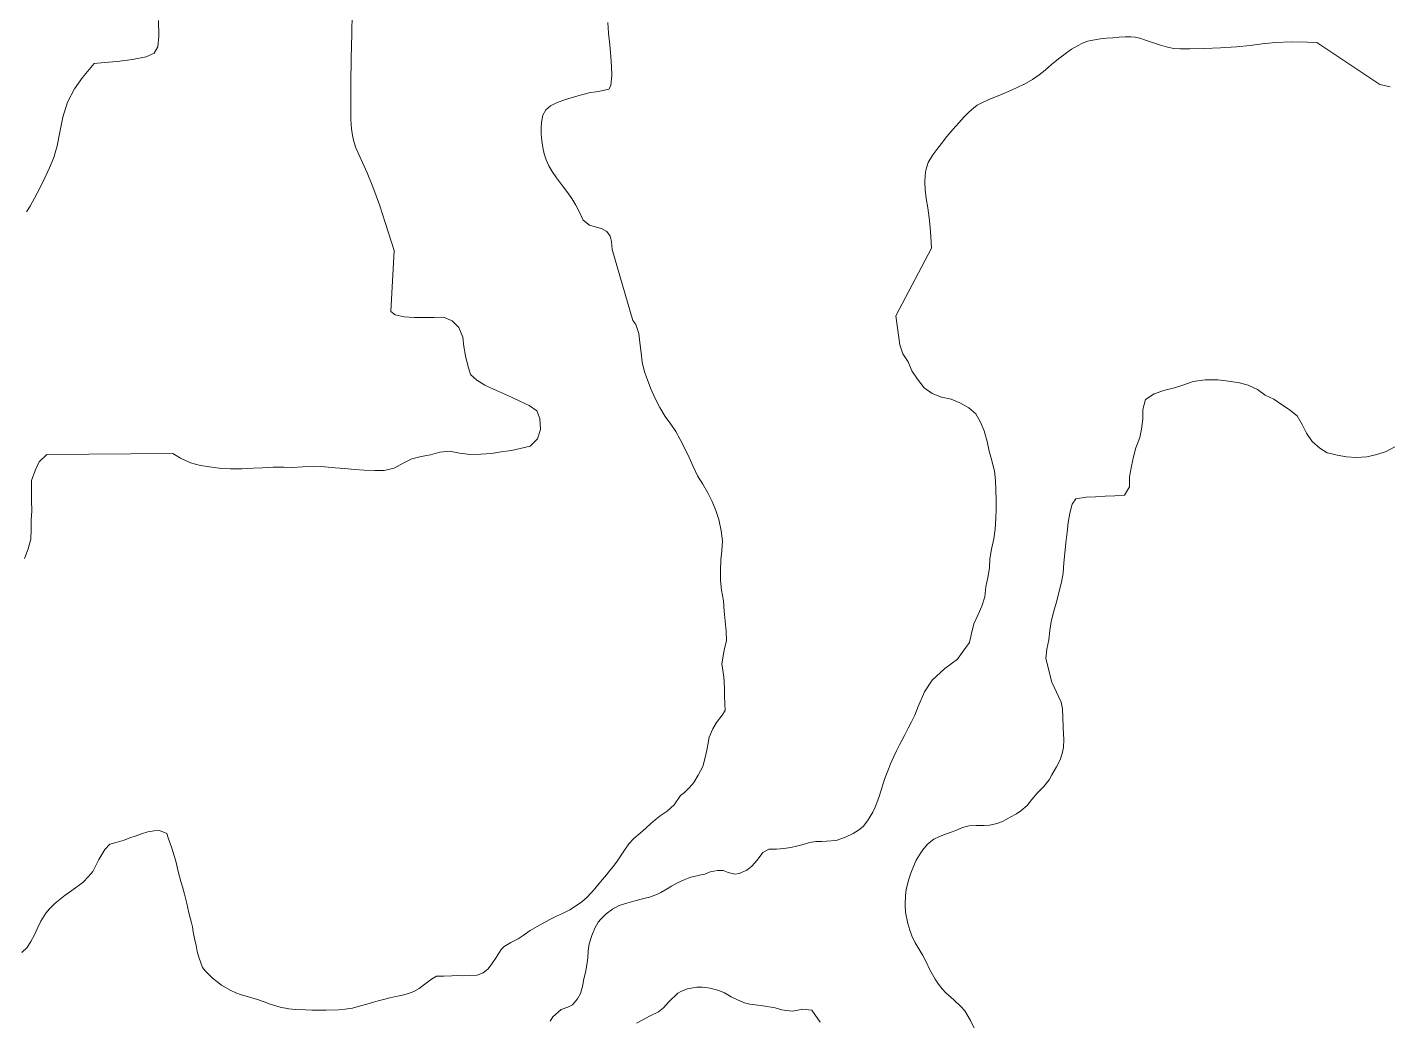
# Model space of a CAD drawing. Header units: kilometres. Extents: x 1172416 to 1173653, y 1051621 to 1052799.
# Drawn here: x 1172712.8 to 1173009.6, y 1051837.6 to 1052054.1 of the extents above; entities that cross this region are included whole.
import ezdxf

# ---------------------------------------------------------------- set-up
doc = ezdxf.new("R2010")
doc.units = ezdxf.units.KM
doc.header["$MEASUREMENT"] = 0
doc.layers.add('terreno', color=7, linetype='Continuous')

msp = doc.modelspace()

# ---------------------------------------------------------------- linework, layer by layer
at = {"layer": 'terreno', "lineweight": 0, "ltscale": 2090}
for points, elevation in [([(1172711.57407, 1051852.51806), (1172712.76499, 1051853.63164), (1172713.50819, 1051854.89816), (1172714.32725, 1051856.40904), (1172714.94926, 1051857.71401), (1172715.68478, 1051859.3435), (1172716.7827, 1051861.1027), (1172717.61239, 1051862.04759), (1172718.84193, 1051863.24334), (1172719.91598, 1051864.11237), (1172721.02984, 1051865.02258), (1172721.98702, 1051865.64704), (1172723.3015, 1051866.64219), (1172724.85422, 1051867.80344), (1172726.0824, 1051869.07921), (1172727.03033, 1051870.18866), (1172727.81059, 1051871.65736), (1172728.39433, 1051872.80013), (1172729.64541, 1051874.96606), (1172730.79396, 1051876.15944), (1172732.32104, 1051876.59253), (1172733.88814, 1051877.02681), (1172735.08987, 1051877.53539), (1172736.49596, 1051877.96592), (1172737.66025, 1051878.35233), (1172739.06515, 1051878.82386), (1172740.43419, 1051879.05221), (1172741.60516, 1051879.07462), (1172743.1521, 1051878.45773), (1172743.49458, 1051877.49526), (1172744.26502, 1051875.24768), (1172744.86679, 1051873.36034), (1172745.12708, 1051872.43649), (1172745.34737, 1051871.51145), (1172745.65552, 1051870.18379), (1172746.2226, 1051868.01327), (1172746.56802, 1051866.8478), (1172747.00348, 1051865.24071), (1172747.56799, 1051863.19119), (1172748.01032, 1051861.17911), (1172748.53739, 1051859.0084), (1172748.75669, 1051858.08336), (1172748.93853, 1051857.03614), (1172749.21044, 1051855.54631), (1172749.56253, 1051854.01784), (1172749.83051, 1051852.72999), (1172750.1761, 1051851.52552), (1172750.94754, 1051849.27794), (1172751.60927, 1051848.48194), (1172753.13352, 1051846.9359), (1172754.11803, 1051846.1874), (1172755.10155, 1051845.43891), (1172757.02193, 1051844.30372), (1172758.2057, 1051843.72115), (1172759.46573, 1051843.30095), (1172761.1733, 1051842.76782), (1172762.91849, 1051842.31686), (1172764.38408, 1051841.77959), (1172765.68665, 1051841.2396), (1172767.88077, 1051840.59469), (1172769.78658, 1051840.22748), (1172771.2443, 1051840.09422), (1172773.3868, 1051840.01411), (1172774.76115, 1051839.95947), (1172776.2551, 1051839.98838), (1172777.95224, 1051839.98124), (1172780.69918, 1051840.03394), (1172782.07076, 1051840.14129), (1172783.64061, 1051840.41356), (1172785.40951, 1051840.89277), (1172786.77598, 1051841.24212), (1172788.26207, 1051841.67501), (1172789.26555, 1051842.01768), (1172790.4324, 1051842.28208), (1172791.79868, 1051842.67243), (1172793.08653, 1051842.9394), (1172794.53537, 1051843.21013), (1172795.90184, 1051843.55946), (1172797.06477, 1051844.02588), (1172798.18374, 1051844.69409), (1172799.41859, 1051845.60686), (1172800.85051, 1051846.72556), (1172801.96968, 1051847.35277), (1172803.58565, 1051847.38423), (1172805.28142, 1051847.45708), (1172806.49239, 1051847.48068), (1172807.66454, 1051847.4631), (1172809.1185, 1051847.49084), (1172810.85427, 1051847.56486), (1172812.17799, 1051848.07501), (1172813.13242, 1051848.86148), (1172813.92092, 1051849.84619), (1172814.9418, 1051851.40101), (1172816.03874, 1051853.15919), (1172816.75372, 1051853.81954), (1172818.15076, 1051854.69506), (1172819.74999, 1051855.53351), (1172820.82778, 1051856.24154), (1172822.4229, 1051857.32198), (1172823.94093, 1051858.20007), (1172825.38034, 1051858.99577), (1172826.69895, 1051859.74791), (1172828.09873, 1051860.46243), (1172829.46108, 1051861.05377), (1172831.02269, 1051861.81104), (1172832.3001, 1051862.603), (1172833.65458, 1051863.59932), (1172834.80726, 1051864.55072), (1172835.67794, 1051865.49681), (1172836.5088, 1051866.4017), (1172837.73187, 1051867.91945), (1172839.03572, 1051869.48058), (1172839.78441, 1051870.42411), (1172840.5741, 1051871.36882), (1172841.36222, 1051872.43454), (1172842.6584, 1051874.35765), (1172843.91497, 1051876.20058), (1172844.98352, 1051877.3926), (1172846.33544, 1051878.50893), (1172847.60755, 1051879.58388), (1172848.59804, 1051880.57252), (1172849.63209, 1051881.44136), (1172850.70633, 1051882.27037), (1172852.22144, 1051883.34946), (1172853.81616, 1051884.72892), (1172855.18604, 1051886.71938), (1172856.02084, 1051887.42229), (1172857.13214, 1051888.4545), (1172858.04007, 1051889.56277), (1172859.01857, 1051891.19739), (1172860.03295, 1051893.07521), (1172860.48529, 1051894.7404), (1172860.93468, 1051896.60761), (1172861.15425, 1051897.78369), (1172861.44558, 1051899.44515), (1172862.17834, 1051901.23766), (1172862.99878, 1051902.66754), (1172864.26166, 1051904.22648), (1172864.88778, 1051905.28945), (1172864.86006, 1051906.74341), (1172864.74621, 1051908.43799), (1172864.71868, 1051909.85095), (1172864.68702, 1051911.50691), (1172864.62597, 1051912.5967), (1172864.17474, 1051915.45179), (1172864.66315, 1051918.39524), (1172865.15743, 1051920.50267), (1172865.128, 1051922.54367), (1172864.86402, 1051924.69759), (1172864.65677, 1051926.91176), (1172864.50724, 1051929.18422), (1172864.06546, 1051931.51132), (1172863.91774, 1051933.60878), (1172863.88549, 1051935.82477), (1172863.96997, 1051938.1013), (1172864.1738, 1051940.08738), (1172864.31781, 1051942.24718), (1172864.05384, 1051944.4021), (1172863.5515, 1051946.84393), (1172862.88006, 1051948.87595), (1172862.09415, 1051950.78945), (1172861.13326, 1051952.70112), (1172859.99864, 1051954.55099), (1172858.86301, 1051956.40086), (1172857.90056, 1051958.42854), (1172857.05538, 1051960.39975), (1172856.09422, 1051962.36944), (1172855.07432, 1051964.27885), (1172854.11496, 1051966.07352), (1172853.04267, 1051967.63266), (1172851.85185, 1051969.30727), (1172850.65668, 1051971.27286), (1172849.63651, 1051973.24127), (1172848.6738, 1051975.32794), (1172848.00363, 1051977.30098), (1172847.33655, 1051979.04101), (1172846.83983, 1051981.13384), (1172846.57612, 1051983.22975), (1172846.31086, 1051985.44267), (1172846.04868, 1051987.42257), (1172845.43651, 1051989.39688), (1172844.75361, 1051990.23278), (1172840.24771, 1052005.71193), (1172840.12558, 1052007.46947), (1172839.83016, 1052008.63617), (1172839.1374, 1052009.65803), (1172837.95438, 1052010.2936), (1172836.55455, 1052010.66915), (1172835.30295, 1052010.99939), (1172833.94862, 1052012.1322), (1172833.02137, 1052014.11804), (1172832.36136, 1052015.40906), (1172831.49672, 1052016.83215), (1172830.41269, 1052018.33523), (1172829.23261, 1052019.85087), (1172828.11677, 1052021.31381), (1172827.19141, 1052022.67762), (1172826.45635, 1052023.9763), (1172825.88234, 1052025.26772), (1172825.44017, 1052026.59577), (1172825.11779, 1052027.96935), (1172824.90822, 1052029.38548), (1172824.80058, 1052030.82307), (1172824.77925, 1052032.18906), (1172824.83078, 1052033.37038), (1172825.13129, 1052034.99587), (1172825.79511, 1052036.12501), (1172826.80097, 1052037.03472), (1172828.09707, 1052037.67976), (1172830.11499, 1052038.37114), (1172831.34625, 1052038.76486), (1172832.52763, 1052039.13335), (1172833.55526, 1052039.44212), (1172835.55923, 1052039.90842), (1172836.75743, 1052040.09798), (1172837.9537, 1052040.27152), (1172839.5252, 1052040.61881), (1172839.98128, 1052041.47398), (1172840.16793, 1052043.71098), (1172840.13461, 1052045.50995), (1172839.96911, 1052047.77833), (1172839.72837, 1052050.31338), (1172839.48954, 1052052.86443), (1172839.3177, 1052055.2078)], 20), ([(1172712.13188, 1051938.41106), (1172712.97642, 1051940.46509), (1172713.52971, 1051942.57279), (1172713.616, 1051944.67432), (1172713.64301, 1051946.83258), (1172713.73238, 1051948.70111), (1172713.69832, 1051951.0921), (1172713.66633, 1051953.24909), (1172713.69335, 1051955.40835), (1172714.47936, 1051957.57812), (1172715.32674, 1051959.45615), (1172717.05344, 1051961.05624), (1172744.46514, 1051961.27805), (1172746.17199, 1051960.25288), (1172748.34485, 1051959.23386), (1172750.5118, 1051958.62385), (1172753.02441, 1051958.31044), (1172755.12903, 1051957.99116), (1172757.05556, 1051957.90207), (1172759.56256, 1051957.93867), (1172762.01127, 1051958.032), (1172764.052, 1051958.12044), (1172766.38244, 1051958.27024), (1172768.65745, 1051958.30276), (1172770.58298, 1051958.21466), (1172772.85642, 1051958.36418), (1172775.24742, 1051958.39824), (1172777.58068, 1051958.37404), (1172779.85875, 1051958.17356), (1172781.90282, 1051957.97), (1172784.12189, 1051957.76825), (1172786.2247, 1051957.62397), (1172788.50022, 1051957.54049), (1172790.54123, 1051957.56993), (1172792.75106, 1051958.06818), (1172794.7182, 1051959.14735), (1172796.57087, 1051960.10699), (1172798.6637, 1051960.6037), (1172800.64108, 1051960.98287), (1172802.73365, 1051961.53758), (1172804.77157, 1051961.80101), (1172806.99498, 1051961.30827), (1172809.33132, 1051961.05006), (1172811.66432, 1051961.08385), (1172813.93678, 1051961.23337), (1172816.09014, 1051961.61436), (1172818.30306, 1051961.87962), (1172820.22117, 1051962.31551), (1172822.37173, 1051962.87149), (1172823.98145, 1051964.47004), (1172824.65227, 1051966.46328), (1172824.50093, 1051968.91073), (1172823.83412, 1051970.59274), (1172822.18472, 1051971.7352), (1172820.30567, 1051972.58356), (1172818.30911, 1051973.54538), (1172816.37206, 1051974.39248), (1172814.37575, 1051975.2973), (1172812.49671, 1051976.14467), (1172810.73058, 1051977.22757), (1172809.37066, 1051978.49135), (1172808.81749, 1051980.46692), (1172808.32078, 1051982.55875), (1172807.94134, 1051984.59513), (1172807.67789, 1051986.63305), (1172806.83119, 1051988.72026), (1172805.41043, 1051990.15878), (1172803.53267, 1051990.94814), (1172801.37468, 1051990.91616), (1172799.33368, 1051990.88671), (1172797.11742, 1051990.91347), (1172794.89862, 1051991.05622), (1172792.96747, 1051991.49532), (1172792.045, 1051992.2311), (1172792.72169, 1052005.49207), (1172790.86246, 1052011.35684), (1172789.51854, 1052015.42688), (1172788.12031, 1052019.34766), (1172786.87416, 1052022.39009), (1172785.83069, 1052024.63841), (1172785.00456, 1052026.38669), (1172784.39757, 1052027.88798), (1172783.9702, 1052029.2611), (1172783.67004, 1052030.5868), (1172783.45738, 1052032.02491), (1172783.32397, 1052034.05641), (1172783.27323, 1052037.24139), (1172783.30171, 1052041.89481), (1172783.38546, 1052047.35254), (1172783.4947, 1052052.70639), (1172783.60985, 1052057.21521)], 30), ([(1172712.6157, 1052013.90905), (1172713.37305, 1052015.14063), (1172714.3558, 1052016.93729), (1172715.47584, 1052019.10261), (1172716.60748, 1052021.36099), (1172717.64154, 1052023.5239), (1172718.53529, 1052025.75017), (1172719.26361, 1052028.28671), (1172719.84775, 1052031.29061), (1172720.51565, 1052034.5609), (1172721.54172, 1052037.80385), (1172723.07921, 1052040.74715), (1172724.79004, 1052043.18321), (1172727.33601, 1052046.25118), (1172729.56223, 1052046.45049), (1172732.37316, 1052046.71852), (1172735.72047, 1052047.13203), (1172738.65301, 1052047.70263), (1172740.44441, 1052048.50598), (1172741.24715, 1052049.86977), (1172741.43245, 1052052.18378), (1172741.33247, 1052055.63853)], 40), ([(1172826.76369, 1051837.52879), (1172827.35121, 1051838.50957), (1172829.17887, 1051840.12112), (1172830.58259, 1051840.63265), (1172831.62333, 1051841.1375), (1172832.7295, 1051842.4117), (1172833.35307, 1051843.59466), (1172833.76796, 1051845.13867), (1172834.10048, 1051846.76031), (1172834.47693, 1051848.18215), (1172834.76945, 1051849.8036), (1172834.94015, 1051851.38249), (1172835.03206, 1051852.92001), (1172835.28632, 1051854.37929), (1172835.8169, 1051856.20686), (1172836.47241, 1051857.836), (1172837.21561, 1051859.1025), (1172837.8086, 1051859.7603), (1172838.95834, 1051860.91368), (1172840.35145, 1051861.9912), (1172841.79105, 1051862.7459), (1172843.43776, 1051863.26254), (1172845.4871, 1051863.86807), (1172846.89357, 1051864.21859), (1172848.38085, 1051864.6105), (1172850.14699, 1051865.2507), (1172850.9073, 1051865.62924), (1172852.2259, 1051866.38139), (1172853.22308, 1051867.00704), (1172854.50305, 1051867.67801), (1172856.10584, 1051868.39546), (1172857.18775, 1051868.86149), (1172859.31847, 1051869.38738), (1172860.4855, 1051869.61179), (1172861.60842, 1051870.07702), (1172863.21806, 1051870.39147), (1172864.43023, 1051870.37408), (1172865.57025, 1051869.95233), (1172867.03089, 1051869.61606), (1172867.9175, 1051869.71416), (1172869.60028, 1051870.434), (1172870.71414, 1051871.34421), (1172871.86132, 1051872.6186), (1172873.08164, 1051874.29834), (1172874.40042, 1051875.01049), (1172876.05638, 1051875.04315), (1172877.71096, 1051875.15581), (1172879.201, 1051875.38572), (1172880.44765, 1051875.69351), (1172881.89495, 1051876.08422), (1172883.26122, 1051876.47457), (1172884.67006, 1051876.7441), (1172886.00322, 1051876.72925), (1172887.0132, 1051876.74893), (1172889.06939, 1051876.95045), (1172891.15735, 1051877.63716), (1172892.79758, 1051878.47679), (1172893.99537, 1051879.18638), (1172894.94961, 1051880.01284), (1172895.93498, 1051881.24348), (1172897.07036, 1051883.12386), (1172897.14532, 1051883.26984), (1172897.61549, 1051884.18544), (1172898.38275, 1051886.30112), (1172898.91727, 1051887.92671), (1172899.45179, 1051889.55328), (1172899.79372, 1051890.65093), (1172900.4863, 1051892.48226), (1172900.94787, 1051893.66247), (1172901.68457, 1051895.25298), (1172902.26813, 1051896.43576), (1172902.88895, 1051897.78071), (1172903.39564, 1051898.72011), (1172904.09884, 1051899.98544), (1172904.79946, 1051901.37277), (1172905.4991, 1051902.76011), (1172906.27935, 1051904.22981), (1172906.94868, 1051906.11203), (1172908.37379, 1051909.35382), (1172910.03127, 1051911.86566), (1172912.80181, 1051914.38263), (1172915.55544, 1051916.4495), (1172916.81334, 1051918.21743), (1172918.12797, 1051920.04462), (1172918.6248, 1051922.03506), (1172919.11908, 1051924.14247), (1172920.02264, 1051926.19679), (1172920.87254, 1051927.95883), (1172921.4841, 1051930.00979), (1172921.74385, 1051932.23014), (1172922.18168, 1051934.21928), (1172922.50096, 1051936.3239), (1172922.58879, 1051938.30844), (1172922.96708, 1051940.41333), (1172923.45982, 1051942.63775), (1172923.77784, 1051944.80036), (1172923.91905, 1051947.13516), (1172924.00815, 1051949.0617), (1172923.9787, 1051951.10269), (1172923.88846, 1051953.31743), (1172923.80001, 1051955.35815), (1172923.59402, 1051957.51334), (1172923.48846, 1051957.93246), (1172923.03778, 1051959.7219), (1172922.42433, 1051961.75419), (1172921.98536, 1051963.9063), (1172921.36883, 1051966.17259), (1172920.52493, 1051968.08482), (1172919.50757, 1051969.87824), (1172918.03037, 1051971.19849), (1172916.08898, 1051972.33758), (1172914.15348, 1051973.06767), (1172912.04604, 1051973.56196), (1172909.99329, 1051974.34851), (1172908.28335, 1051975.60769), (1172906.79871, 1051977.45294), (1172905.60508, 1051979.30153), (1172904.76018, 1051981.21475), (1172903.62683, 1051983.00662), (1172902.95692, 1051984.92164), (1172902.6932, 1051987.01756), (1172902.42923, 1051989.17249), (1172902.10751, 1051991.26714), (1172909.90171, 1052006.03414), (1172909.7479, 1052008.58359), (1172909.59802, 1052010.50202), (1172909.37013, 1052012.63811), (1172909.06226, 1052014.76682), (1172908.74783, 1052016.79949), (1172908.5151, 1052018.68654), (1172908.43126, 1052020.37727), (1172908.47955, 1052021.82958), (1172908.61813, 1052023.00429), (1172909.12057, 1052024.64573), (1172910.19271, 1052026.3608), (1172911.01551, 1052027.49568), (1172912.03345, 1052028.81847), (1172913.23165, 1052030.30612), (1172914.52759, 1052031.85021), (1172915.81785, 1052033.32627), (1172917.01393, 1052034.62288), (1172918.08101, 1052035.69989), (1172918.99922, 1052036.53219), (1172919.81048, 1052037.13498), (1172920.81904, 1052037.67769), (1172922.39394, 1052038.36901), (1172924.74854, 1052039.35397), (1172927.47131, 1052040.52164), (1172929.95113, 1052041.6762), (1172929.99704, 1052041.6974), (1172931.90627, 1052042.7543), (1172933.36072, 1052043.7571), (1172934.66691, 1052044.81721), (1172936.06848, 1052046.00877), (1172936.76584, 1052046.59004), (1172937.54988, 1052047.2427), (1172939.02966, 1052048.39063), (1172940.43434, 1052049.34618), (1172941.71394, 1052050.09615), (1172942.82644, 1052050.65233), (1172943.75975, 1052051.03167), (1172943.93253, 1052051.08148), (1172944.63065, 1052051.28173), (1172946.73725, 1052051.61349), (1172948.0447, 1052051.75154), (1172949.42922, 1052051.87495), (1172950.81582, 1052051.98138), (1172952.1316, 1052052.04847), (1172953.30666, 1052052.04791), (1172954.31417, 1052051.95357), (1172955.32025, 1052051.73619), (1172956.53403, 1052051.3658), (1172958.08456, 1052050.84193), (1172959.78328, 1052050.27676), (1172961.35853, 1052049.81201), (1172962.67382, 1052049.55207), (1172964.11933, 1052049.46276), (1172966.21441, 1052049.47444), (1172969.28935, 1052049.53168), (1172972.89403, 1052049.65137), (1172976.38728, 1052049.86454), (1172979.31699, 1052050.18211), (1172981.98355, 1052050.52947), (1172984.88044, 1052050.81389), (1172988.31701, 1052050.9548), (1172991.87035, 1052050.93223), (1172993.91106, 1052050.80566), (1173007.64926, 1052041.66161), (1173009.88864, 1052041.17894)], 10)]:
    msp.add_lwpolyline(points, dxfattribs=dict(at, elevation=elevation))
for points in [[(1172919.19073, 1051835.9991), (1172918.38971, 1051837.72151), (1172917.13802, 1051839.79786), (1172916.35274, 1051840.71228), (1172914.74886, 1051842.17596), (1172913.02145, 1051843.75808), (1172912.23753, 1051844.59151), (1172911.4097, 1051845.62574), (1172910.70166, 1051846.70354), (1172909.53098, 1051848.78126), (1172908.69015, 1051850.46248), (1172908.01664, 1051851.86346), (1172907.13974, 1051853.3415), (1172906.3066, 1051854.65873), (1172905.59052, 1051856.17951), (1172905.16293, 1051857.38362), (1172904.7312, 1051858.82971), (1172904.23864, 1051861.3246), (1172904.12854, 1051862.85818), (1172904.21001, 1051864.9197), (1172904.38702, 1051866.2166), (1172904.90854, 1051868.48915), (1172905.36737, 1051869.83137), (1172905.94464, 1051871.29613), (1172906.56545, 1051872.64209), (1172907.27002, 1051873.82743), (1172908.01596, 1051874.93194), (1172909.04232, 1051876.16377), (1172910.39661, 1051877.20009), (1172911.59678, 1051877.82969), (1172912.55927, 1051878.17117), (1172913.92418, 1051878.64151), (1172915.16709, 1051879.11029), (1172916.65025, 1051879.74519), (1172918.05673, 1051880.09471), (1172919.63151, 1051880.16599), (1172921.32746, 1051880.19884), (1172922.53805, 1051880.30244), (1172924.22752, 1051880.65828), (1172925.47025, 1051881.16706), (1172927.02948, 1051882.00533), (1172928.38907, 1051882.75866), (1172929.38725, 1051883.38433), (1172930.73799, 1051884.54165), (1172931.72179, 1051885.89328), (1172932.90879, 1051887.20986), (1172934.37384, 1051888.73273), (1172935.51827, 1051890.16812), (1172936.14439, 1051891.23108), (1172937.12053, 1051892.9467), (1172937.93822, 1051894.5386), (1172938.35686, 1051895.91962), (1172938.65487, 1051897.21808), (1172938.70302, 1051898.91642), (1172938.67823, 1051900.16838), (1172938.61188, 1051901.54016), (1172938.52741, 1051903.80092), (1172938.41202, 1051905.61751), (1172938.18129, 1051907.06753), (1172936.14692, 1051911.4434), (1172934.80293, 1051916.61153), (1172935.00649, 1051918.6566), (1172935.44431, 1051920.64576), (1172935.70587, 1051922.69109), (1172935.9687, 1051924.67844), (1172936.52044, 1051926.90313), (1172937.18819, 1051929.12937), (1172937.62755, 1051931.00152), (1172938.23731, 1051933.22748), (1172938.55813, 1051935.2151), (1172938.75988, 1051937.43418), (1172938.96216, 1051939.53725), (1172939.16264, 1051941.81533), (1172939.42084, 1051944.15268), (1172939.6824, 1051946.19801), (1172940.00297, 1051948.24363), (1172940.55779, 1051950.23532), (1172941.3574, 1051951.4131), (1172943.56905, 1051951.73635), (1172945.60877, 1051951.82478), (1172947.76522, 1051951.97278), (1172949.86395, 1051952.06148), (1172951.96267, 1051952.1502), (1172953.04305, 1051954.03232), (1172953.07106, 1051956.19058), (1172953.44553, 1051958.47147), (1172953.88309, 1051960.51862), (1172954.43791, 1051962.51033), (1172955.27966, 1051964.73935), (1172955.66229, 1051966.55225), (1172955.92231, 1051968.71459), (1172955.94933, 1051970.87285), (1172956.56035, 1051973.03982), (1172958.40867, 1051974.29245), (1172960.73016, 1051975.08424), (1172962.823, 1051975.58095), (1172964.9143, 1051976.19466), (1172966.94506, 1051976.92411), (1172969.50543, 1051977.31098), (1172972.3057, 1051977.29293), (1172974.64305, 1051977.03472), (1172977.03993, 1051976.66178), (1172978.91336, 1051976.16342), (1172980.96894, 1051975.20186), (1172982.62087, 1051973.94242), (1172984.49892, 1051973.09505), (1172986.20731, 1051971.95288), (1172987.85644, 1051970.86844), (1172989.62591, 1051969.49352), (1172990.70381, 1051967.5844), (1172991.60672, 1051965.67244), (1172992.85707, 1051963.88311), (1172994.51208, 1051962.38967), (1172996.15966, 1051961.42223), (1172996.85645, 1051961.26343), (1172998.3251, 1051960.92821), (1173000.37198, 1051960.54965), (1173002.47378, 1051960.40536), (1173004.74624, 1051960.55488), (1173006.95608, 1051961.05313), (1173008.98837, 1051961.66657), (1173010.89752, 1051962.74347)], [(1172845.55877, 1051837.12469), (1172846.79776, 1051837.79445), (1172848.5576, 1051838.71766), (1172850.39964, 1051839.60122), (1172851.43268, 1051840.47005), (1172852.61987, 1051841.74463), (1172854.60303, 1051843.68192), (1172855.36215, 1051844.10047), (1172856.68587, 1051844.61062), (1172858.69932, 1051844.97295), (1172859.87048, 1051844.95537), (1172861.61256, 1051844.74641), (1172863.51993, 1051844.25819), (1172864.78353, 1051843.717), (1172866.21342, 1051842.89557), (1172867.55956, 1051842.23474), (1172869.1067, 1051841.57785), (1172870.24415, 1051841.27711), (1172871.45905, 1051841.09871), (1172873.12013, 1051840.88837), (1172875.83531, 1051840.4559), (1172877.21734, 1051840.03726), (1172878.8786, 1051839.78693), (1172879.52477, 1051839.75893), (1172880.41119, 1051839.89703), (1172881.82004, 1051840.16656), (1172883.7643, 1051839.92153), (1172884.46857, 1051839.00574), (1172885.6312, 1051837.372)]]:
    msp.add_lwpolyline(points, dxfattribs=at)

doc.saveas('drawing.dxf')
